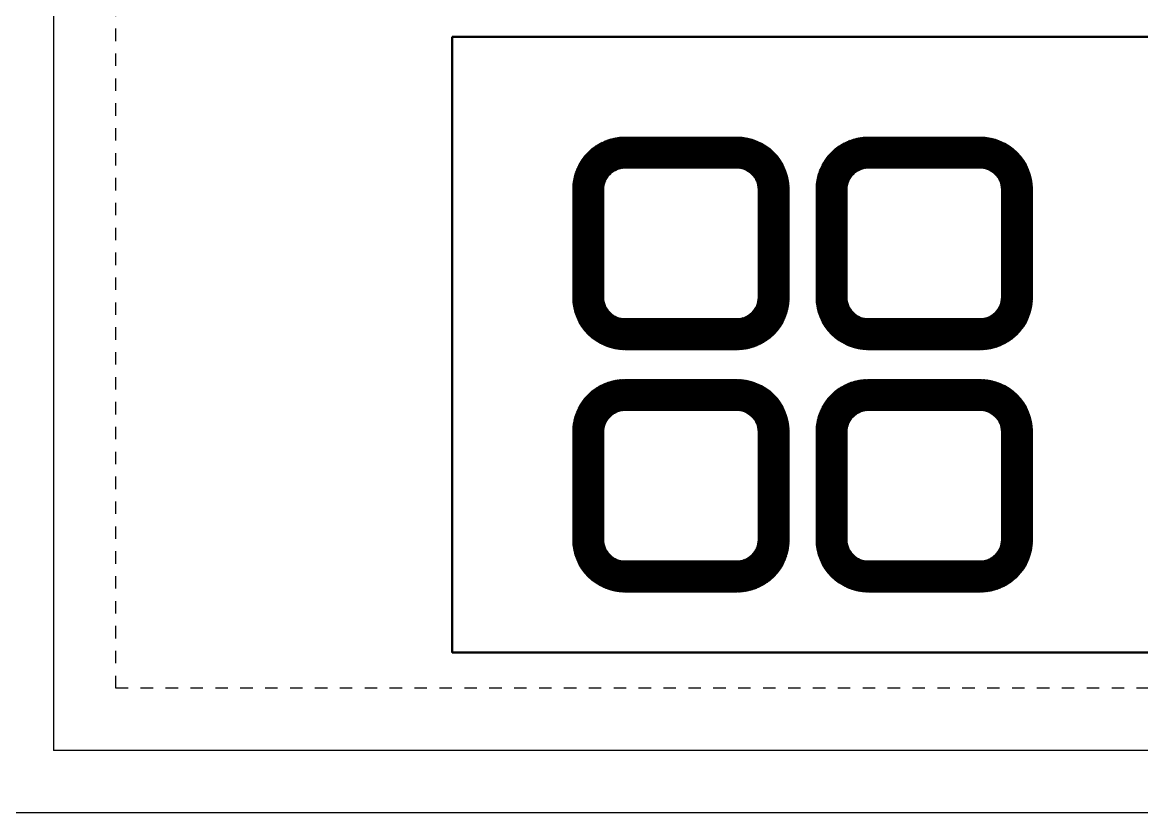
# Model space of a CAD drawing. Header units: inches. Extents: x 780 to 990, y -100 to 199.
# Drawn here: x 828.27 to 846.25, y 99.88 to 112.58 of the extents above; entities that cross this region are included whole.
import ezdxf

# ---------------------------------------------------------------- set-up
doc = ezdxf.new("R2010")
doc.units = ezdxf.units.IN
doc.header["$MEASUREMENT"] = 0
doc.linetypes.add('DOT', pattern=[0.2, 0.1, -0.1])

msp = doc.modelspace()

# ---------------------------------------------------------------- hatches: boundary and pattern name
h = msp.add_hatch()
h.set_pattern_fill('ANSI31', color=256, scale=0.05)
edge = h.paths.add_edge_path(flags=0)
edge.add_line((843.657, 103.925), (841.861, 103.925))
edge.add_arc((841.861, 104.266), 0.341, 180, 270, ccw=False)
edge.add_line((841.52, 104.266), (841.52, 106.002))
edge.add_arc((841.861, 106.002), 0.341, 90, 180, ccw=False)
edge.add_line((841.861, 106.343), (843.657, 106.343))
edge.add_arc((843.657, 106.002), 0.341, 0, 90, ccw=False)
edge.add_line((843.998, 106.002), (843.998, 104.266))
edge.add_arc((843.657, 104.266), 0.341, -90, 0, ccw=False)
edge = h.paths.add_edge_path(flags=17)
edge.add_line((843.657, 103.425), (841.861, 103.425))
edge.add_arc((841.861, 104.266), 0.841, 180, 270, ccw=False)
edge.add_line((841.02, 104.266), (841.02, 106.002))
edge.add_arc((841.861, 106.002), 0.841, 90, 180, ccw=False)
edge.add_line((841.861, 106.843), (843.657, 106.843))
edge.add_arc((843.657, 106.002), 0.841, 0, 90, ccw=False)
edge.add_line((844.498, 106.002), (844.498, 104.266))
edge.add_arc((843.657, 104.266), 0.841, -90, 0, ccw=False)
edge = h.paths.add_edge_path(flags=0)
edge.add_line((839.748, 103.925), (837.952, 103.925))
edge.add_arc((837.952, 104.266), 0.341, 180, 270, ccw=False)
edge.add_line((837.611, 104.266), (837.611, 106.002))
edge.add_arc((837.952, 106.002), 0.341, 90, 180, ccw=False)
edge.add_line((837.952, 106.343), (839.748, 106.343))
edge.add_arc((839.748, 106.002), 0.341, 0, 90, ccw=False)
edge.add_line((840.089, 106.002), (840.089, 104.266))
edge.add_arc((839.748, 104.266), 0.341, 270, 360, ccw=False)
edge = h.paths.add_edge_path(flags=17)
edge.add_line((839.748, 103.425), (837.952, 103.425))
edge.add_arc((837.952, 104.266), 0.841, 180, 270, ccw=False)
edge.add_line((837.111, 104.266), (837.111, 106.002))
edge.add_arc((837.952, 106.002), 0.841, 90, 180, ccw=False)
edge.add_line((837.952, 106.843), (839.748, 106.843))
edge.add_arc((839.748, 106.002), 0.841, 0, 90, ccw=False)
edge.add_line((840.589, 106.002), (840.589, 104.266))
edge.add_arc((839.748, 104.266), 0.841, 270, 360, ccw=False)
edge = h.paths.add_edge_path(flags=0)
edge.add_line((843.657, 107.82), (841.861, 107.82))
edge.add_arc((841.861, 108.161), 0.341, 180, 270, ccw=False)
edge.add_line((841.52, 108.161), (841.52, 109.897))
edge.add_arc((841.861, 109.897), 0.341, 90, 180, ccw=False)
edge.add_line((841.861, 110.238), (843.657, 110.238))
edge.add_arc((843.657, 109.897), 0.341, 0, 90, ccw=False)
edge.add_line((843.998, 109.897), (843.998, 108.161))
edge.add_arc((843.657, 108.161), 0.341, -90, 0, ccw=False)
edge = h.paths.add_edge_path(flags=17)
edge.add_line((843.657, 107.32), (841.861, 107.32))
edge.add_arc((841.861, 108.161), 0.841, 180, 270, ccw=False)
edge.add_line((841.02, 108.161), (841.02, 109.897))
edge.add_arc((841.861, 109.897), 0.841, 90, 180, ccw=False)
edge.add_line((841.861, 110.738), (843.657, 110.738))
edge.add_arc((843.657, 109.897), 0.841, 0, 90, ccw=False)
edge.add_line((844.498, 109.897), (844.498, 108.161))
edge.add_arc((843.657, 108.161), 0.841, -90, 0, ccw=False)
edge = h.paths.add_edge_path(flags=0)
edge.add_line((839.748, 107.82), (837.952, 107.82))
edge.add_arc((837.952, 108.161), 0.341, 180, 270, ccw=False)
edge.add_line((837.611, 108.161), (837.611, 109.897))
edge.add_arc((837.952, 109.897), 0.341, 90, 180, ccw=False)
edge.add_line((837.952, 110.238), (839.748, 110.238))
edge.add_arc((839.748, 109.897), 0.341, 0, 90, ccw=False)
edge.add_line((840.089, 109.897), (840.089, 108.161))
edge.add_arc((839.748, 108.161), 0.341, -90, 0, ccw=False)
edge = h.paths.add_edge_path(flags=17)
edge.add_line((839.748, 107.32), (837.952, 107.32))
edge.add_arc((837.952, 108.161), 0.841, 180, 270, ccw=False)
edge.add_line((837.111, 108.161), (837.111, 109.897))
edge.add_arc((837.952, 109.897), 0.841, 90, 180, ccw=False)
edge.add_line((837.952, 110.738), (839.748, 110.738))
edge.add_arc((839.748, 109.897), 0.841, 0, 90, ccw=False)
edge.add_line((840.589, 109.897), (840.589, 108.161))
edge.add_arc((839.748, 108.161), 0.841, -90, 0, ccw=False)
edge = h.paths.add_edge_path(flags=17)
edge.add_line((843.657, 103.425), (841.861, 103.425))
edge.add_arc((841.861, 104.266), 0.841, 180, 270, ccw=False)
edge.add_line((841.02, 104.266), (841.02, 106.002))
edge.add_arc((841.861, 106.002), 0.841, 90, 180, ccw=False)
edge.add_line((841.861, 106.843), (843.657, 106.843))
edge.add_arc((843.657, 106.002), 0.841, 0, 90, ccw=False)
edge.add_line((844.498, 106.002), (844.498, 104.266))
edge.add_arc((843.657, 104.266), 0.841, -90, 0, ccw=False)
edge = h.paths.add_edge_path(flags=17)
edge.add_line((839.748, 103.425), (837.952, 103.425))
edge.add_arc((837.952, 104.266), 0.841, 180, 270, ccw=False)
edge.add_line((837.111, 104.266), (837.111, 106.002))
edge.add_arc((837.952, 106.002), 0.841, 90, 180, ccw=False)
edge.add_line((837.952, 106.843), (839.748, 106.843))
edge.add_arc((839.748, 106.002), 0.841, 0, 90, ccw=False)
edge.add_line((840.589, 106.002), (840.589, 104.266))
edge.add_arc((839.748, 104.266), 0.841, 270, 360, ccw=False)
edge = h.paths.add_edge_path(flags=17)
edge.add_line((843.657, 107.32), (841.861, 107.32))
edge.add_arc((841.861, 108.161), 0.841, 180, 270, ccw=False)
edge.add_line((841.02, 108.161), (841.02, 109.897))
edge.add_arc((841.861, 109.897), 0.841, 90, 180, ccw=False)
edge.add_line((841.861, 110.738), (843.657, 110.738))
edge.add_arc((843.657, 109.897), 0.841, 0, 90, ccw=False)
edge.add_line((844.498, 109.897), (844.498, 108.161))
edge.add_arc((843.657, 108.161), 0.841, -90, 0, ccw=False)
edge = h.paths.add_edge_path(flags=17)
edge.add_line((839.748, 107.32), (837.952, 107.32))
edge.add_arc((837.952, 108.161), 0.841, 180, 270, ccw=False)
edge.add_line((837.111, 108.161), (837.111, 109.897))
edge.add_arc((837.952, 109.897), 0.841, 90, 180, ccw=False)
edge.add_line((837.952, 110.738), (839.748, 110.738))
edge.add_arc((839.748, 109.897), 0.841, 0, 90, ccw=False)
edge.add_line((840.589, 109.897), (840.589, 108.161))
edge.add_arc((839.748, 108.161), 0.841, -90, 0, ccw=False)
h = msp.add_hatch()
h.set_pattern_fill('ANSI31', color=256, scale=0.05)
edge = h.paths.add_edge_path(flags=0)
edge.add_line((839.748, 107.82), (837.952, 107.82))
edge.add_arc((837.952, 108.161), 0.341, 180, 270, ccw=False)
edge.add_line((837.611, 108.161), (837.611, 109.897))
edge.add_arc((837.952, 109.897), 0.341, 90, 180, ccw=False)
edge.add_line((837.952, 110.238), (839.748, 110.238))
edge.add_arc((839.748, 109.897), 0.341, 0, 90, ccw=False)
edge.add_line((840.089, 109.897), (840.089, 108.161))
edge.add_arc((839.748, 108.161), 0.341, -90, 0, ccw=False)
edge = h.paths.add_edge_path(flags=17)
edge.add_line((839.748, 107.32), (837.952, 107.32))
edge.add_arc((837.952, 108.161), 0.841, 180, 270, ccw=False)
edge.add_line((837.111, 108.161), (837.111, 109.897))
edge.add_arc((837.952, 109.897), 0.841, 90, 180, ccw=False)
edge.add_line((837.952, 110.738), (839.748, 110.738))
edge.add_arc((839.748, 109.897), 0.841, 0, 90, ccw=False)
edge.add_line((840.589, 109.897), (840.589, 108.161))
edge.add_arc((839.748, 108.161), 0.841, -90, 0, ccw=False)
edge = h.paths.add_edge_path(flags=17)
edge.add_line((839.748, 107.32), (837.952, 107.32))
edge.add_arc((837.952, 108.161), 0.841, 180, 270, ccw=False)
edge.add_line((837.111, 108.161), (837.111, 109.897))
edge.add_arc((837.952, 109.897), 0.841, 90, 180, ccw=False)
edge.add_line((837.952, 110.738), (839.748, 110.738))
edge.add_arc((839.748, 109.897), 0.841, 0, 90, ccw=False)
edge.add_line((840.589, 109.897), (840.589, 108.161))
edge.add_arc((839.748, 108.161), 0.841, -90, 0, ccw=False)
h = msp.add_hatch()
h.set_pattern_fill('ANSI31', color=256, scale=0.05)
h.paths.add_polyline_path([(839.748, 110.738), (837.952, 110.738, 0.414214), (837.111, 109.897), (837.111, 108.161, 0.414214), (837.952, 107.32), (839.748, 107.32, 0.414214), (840.589, 108.161), (840.589, 109.897, 0.414214)])
h.paths.add_polyline_path([(839.748, 110.238, -0.414214), (840.089, 109.897), (840.089, 108.161, -0.414214), (839.748, 107.82), (837.952, 107.82, -0.414214), (837.611, 108.161), (837.611, 109.897, -0.414214), (837.952, 110.238)], flags=16)
h.paths.add_polyline_path([(843.657, 110.738), (841.861, 110.738, 0.414214), (841.02, 109.897), (841.02, 108.161, 0.414214), (841.861, 107.32), (843.657, 107.32, 0.414214), (844.498, 108.161), (844.498, 109.897, 0.414214)])
h.paths.add_polyline_path([(843.657, 110.238, -0.414214), (843.998, 109.897), (843.998, 108.161, -0.414214), (843.657, 107.82), (841.861, 107.82, -0.414214), (841.52, 108.161), (841.52, 109.897, -0.414214), (841.861, 110.238)], flags=16)
h.paths.add_polyline_path([(839.748, 106.843), (837.952, 106.843, 0.414214), (837.111, 106.002), (837.111, 104.266, 0.414214), (837.952, 103.425), (839.748, 103.425, 0.414214), (840.589, 104.266), (840.589, 106.002, 0.414214)])
h.paths.add_polyline_path([(839.748, 106.343, -0.414214), (840.089, 106.002), (840.089, 104.266, -0.414214), (839.748, 103.925), (837.952, 103.925, -0.414214), (837.611, 104.266), (837.611, 106.002, -0.414214), (837.952, 106.343)], flags=16)
h.paths.add_polyline_path([(843.657, 106.843), (841.861, 106.843, 0.414214), (841.02, 106.002), (841.02, 104.266, 0.414214), (841.861, 103.425), (843.657, 103.425, 0.414214), (844.498, 104.266), (844.498, 106.002, 0.414214)])
h.paths.add_polyline_path([(843.657, 106.343, -0.414214), (843.998, 106.002), (843.998, 104.266, -0.414214), (843.657, 103.925), (841.861, 103.925, -0.414214), (841.52, 104.266), (841.52, 106.002, -0.414214), (841.861, 106.343)], flags=16)

# ---------------------------------------------------------------- linework, layer by layer
at = {"color": 130, "linetype": 'Continuous'}
for p, q in [((828.77, 156.881), (828.77, 100.881)), ((897.77, 100.881), (828.77, 100.881)), ((825.77, 99.881), (900.77, 99.881))]:
    msp.add_line(p, q, dxfattribs=at)
at = {"color": 10, "linetype": 'DOT', "ltscale": 2}
msp.add_lwpolyline([(896.77, 155.881), (896.77, 101.881), (829.77, 101.881), (829.77, 155.881)], close=True, dxfattribs=at)
at = {"color": 3, "lineweight": 50}
msp.add_lwpolyline([(835.176, 112.351), (846.93, 112.351), (846.93, 102.456), (835.176, 102.456)], close=True, dxfattribs=at)
at = {"lineweight": 0}
for points in [[(839.748, 107.32), (837.952, 107.32, -0.414214), (837.111, 108.161), (837.111, 109.897, -0.414214), (837.952, 110.738), (839.748, 110.738, -0.414214), (840.589, 109.897), (840.589, 108.161, -0.414214)], [(839.748, 107.32), (837.952, 107.32, -0.414214), (837.111, 108.161), (837.111, 109.897, -0.414214), (837.952, 110.738), (839.748, 110.738, -0.414214), (840.589, 109.897), (840.589, 108.161, -0.414214)], [(843.657, 107.32), (841.861, 107.32, -0.414214), (841.02, 108.161), (841.02, 109.897, -0.414214), (841.861, 110.738), (843.657, 110.738, -0.414214), (844.498, 109.897), (844.498, 108.161, -0.414214)], [(843.657, 107.32), (841.861, 107.32, -0.414214), (841.02, 108.161), (841.02, 109.897, -0.414214), (841.861, 110.738), (843.657, 110.738, -0.414214), (844.498, 109.897), (844.498, 108.161, -0.414214)], [(839.748, 107.82), (837.952, 107.82, -0.414214), (837.611, 108.161), (837.611, 109.897, -0.414214), (837.952, 110.238), (839.748, 110.238, -0.414214), (840.089, 109.897), (840.089, 108.161, -0.414214)], [(843.657, 107.82), (841.861, 107.82, -0.414214), (841.52, 108.161), (841.52, 109.897, -0.414214), (841.861, 110.238), (843.657, 110.238, -0.414214), (843.998, 109.897), (843.998, 108.161, -0.414214)], [(839.748, 103.425), (837.952, 103.425, -0.414214), (837.111, 104.266), (837.111, 106.002, -0.414214), (837.952, 106.843), (839.748, 106.843, -0.414214), (840.589, 106.002), (840.589, 104.266, -0.414214)], [(839.748, 103.425), (837.952, 103.425, -0.414214), (837.111, 104.266), (837.111, 106.002, -0.414214), (837.952, 106.843), (839.748, 106.843, -0.414214), (840.589, 106.002), (840.589, 104.266, -0.414214)], [(843.657, 103.425), (841.861, 103.425, -0.414214), (841.02, 104.266), (841.02, 106.002, -0.414214), (841.861, 106.843), (843.657, 106.843, -0.414214), (844.498, 106.002), (844.498, 104.266, -0.414214)], [(843.657, 103.425), (841.861, 103.425, -0.414214), (841.02, 104.266), (841.02, 106.002, -0.414214), (841.861, 106.843), (843.657, 106.843, -0.414214), (844.498, 106.002), (844.498, 104.266, -0.414214)], [(839.748, 103.925), (837.952, 103.925, -0.414214), (837.611, 104.266), (837.611, 106.002, -0.414214), (837.952, 106.343), (839.748, 106.343, -0.414214), (840.089, 106.002), (840.089, 104.266, -0.414214)], [(843.657, 103.925), (841.861, 103.925, -0.414214), (841.52, 104.266), (841.52, 106.002, -0.414214), (841.861, 106.343), (843.657, 106.343, -0.414214), (843.998, 106.002), (843.998, 104.266, -0.414214)]]:
    msp.add_lwpolyline(points, format="xyb", close=True, dxfattribs=at)

doc.saveas('drawing.dxf')
